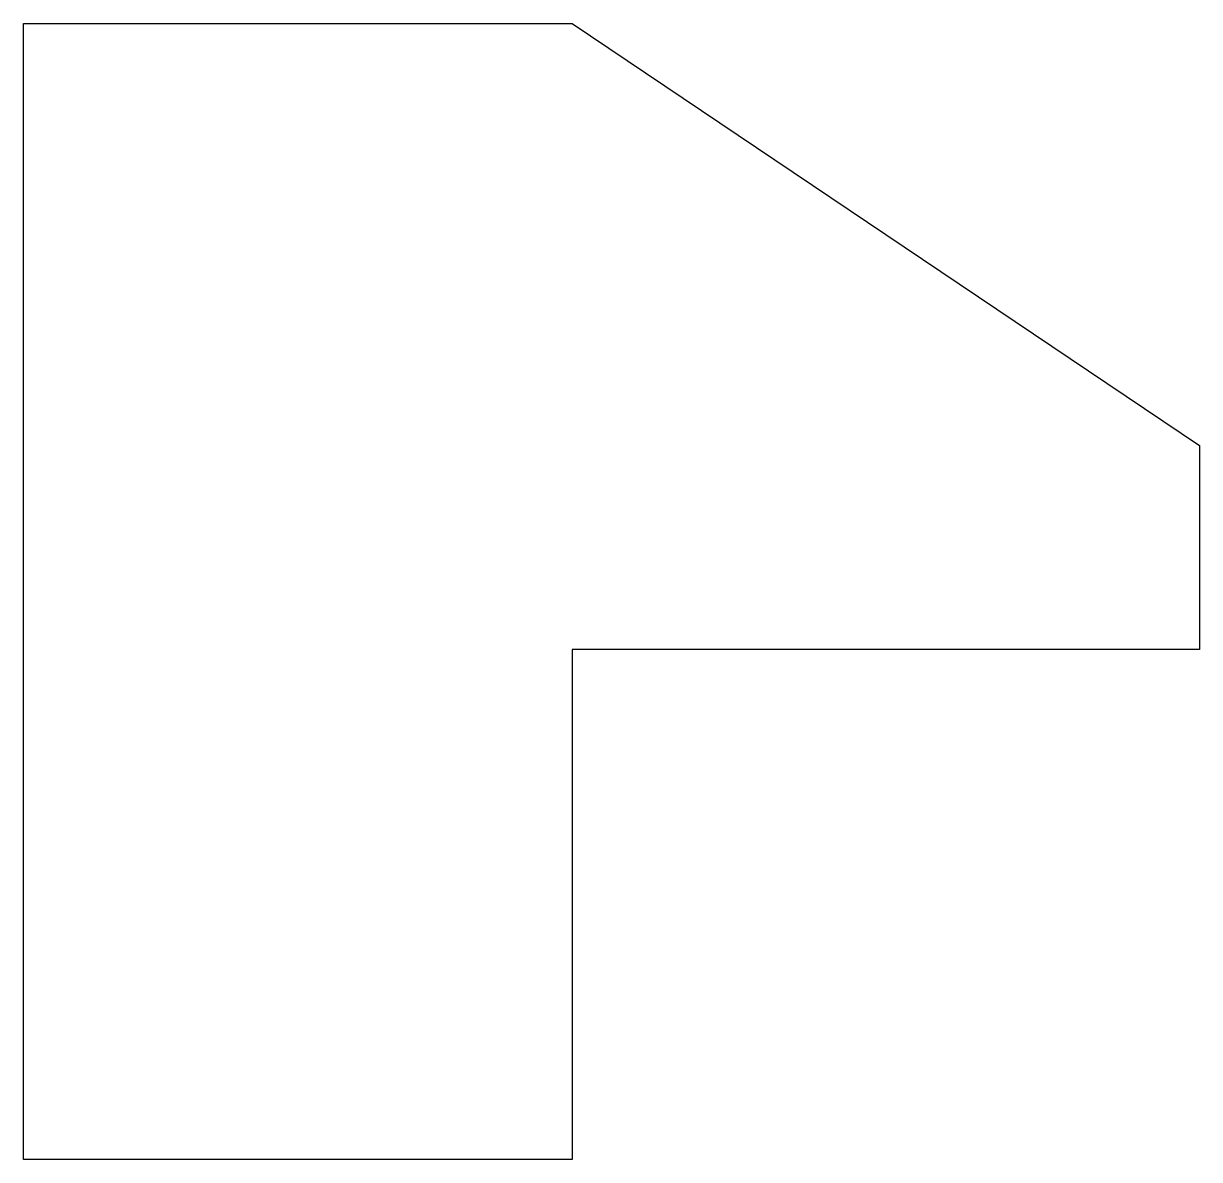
# Model space of a CAD drawing. Header units: millimetres. Extents: x 0 to 4.29, y 0 to 4.14.
import ezdxf

# ---------------------------------------------------------------- set-up
doc = ezdxf.new("R2010")
doc.units = ezdxf.units.MM

msp = doc.modelspace()

# ---------------------------------------------------------------- linework, layer by layer
msp.add_lwpolyline([(0, 0), (0, 4.1396), (2, 4.1396), (4.2856, 2.6015), (4.2856, 1.8589), (2, 1.8589), (2, 0)], close=True)

doc.saveas('drawing.dxf')
